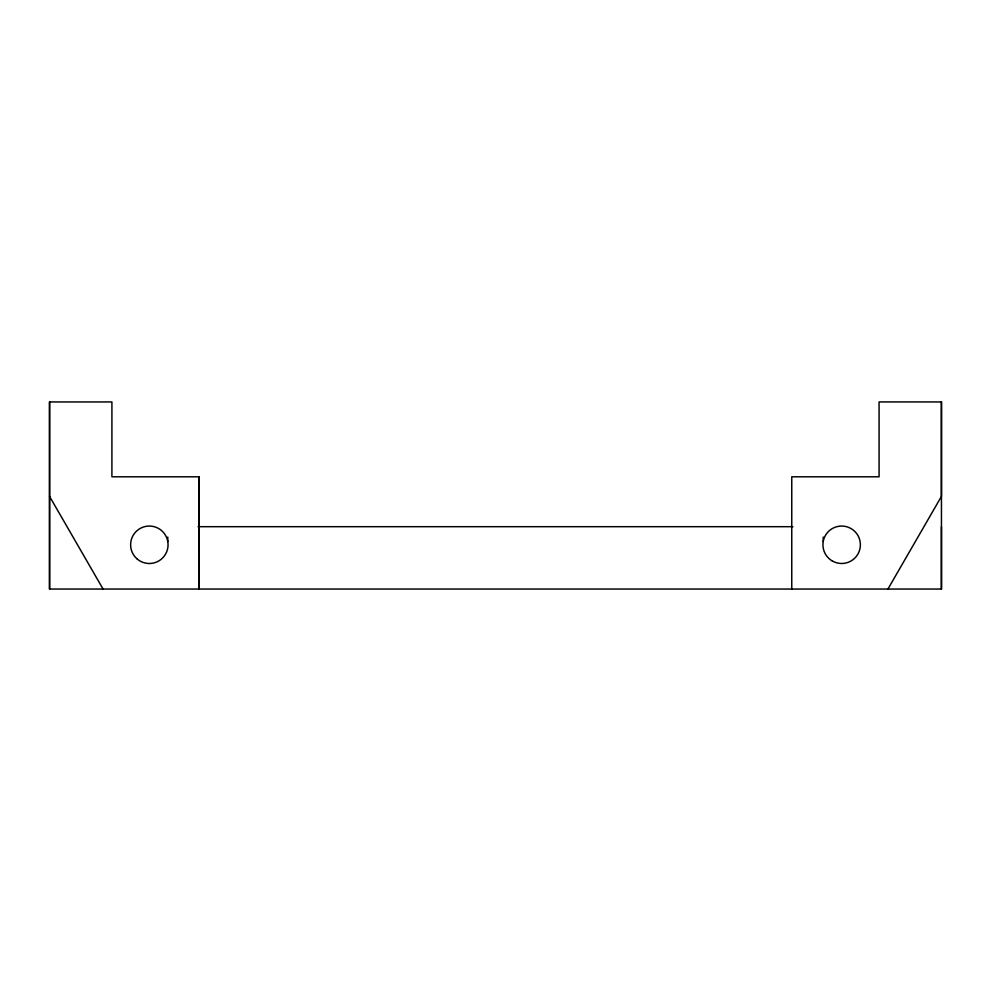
<?xml version="1.0" encoding="UTF-8"?>
<svg xmlns="http://www.w3.org/2000/svg" width="991" height="991" viewBox="0 0 991 991"><rect width="100%" height="100%" fill="white"/><g stroke="black" fill="none" stroke-linecap="round" stroke-linejoin="round"><path stroke-width="1.49" d="M941.45 526.692L941.45 589.05L49.55 589.05L49.55 401.95L111.921 401.95L111.909 476.795L199.253 476.795L199.253 589.05L199.228 476.795M791.759 589.05L791.759 476.795L879.079 476.795L879.079 401.937L941.45 401.95L941.45 496.38L887.936 589.05M198.076 526.692L792.924 526.692M49.55 496.38L103.064 589.05M941.45 401.937L941.45 589.05M823.236 537.072L823.236 541.52M167.776 537.072L167.776 541.52M49.55 401.95L49.55 589.05M832.304 560.98A18.705 18.705 0 0 0 860.374 544.777A18.705 18.705 0 0 0 832.304 528.562A18.705 18.705 0 0 0 832.304 560.98M137.315 559.11A18.705 18.705 0 0 0 167.776 548.023A18.705 18.705 0 0 0 142.939 527.187A18.705 18.705 0 0 0 137.315 559.11"/></g></svg>
